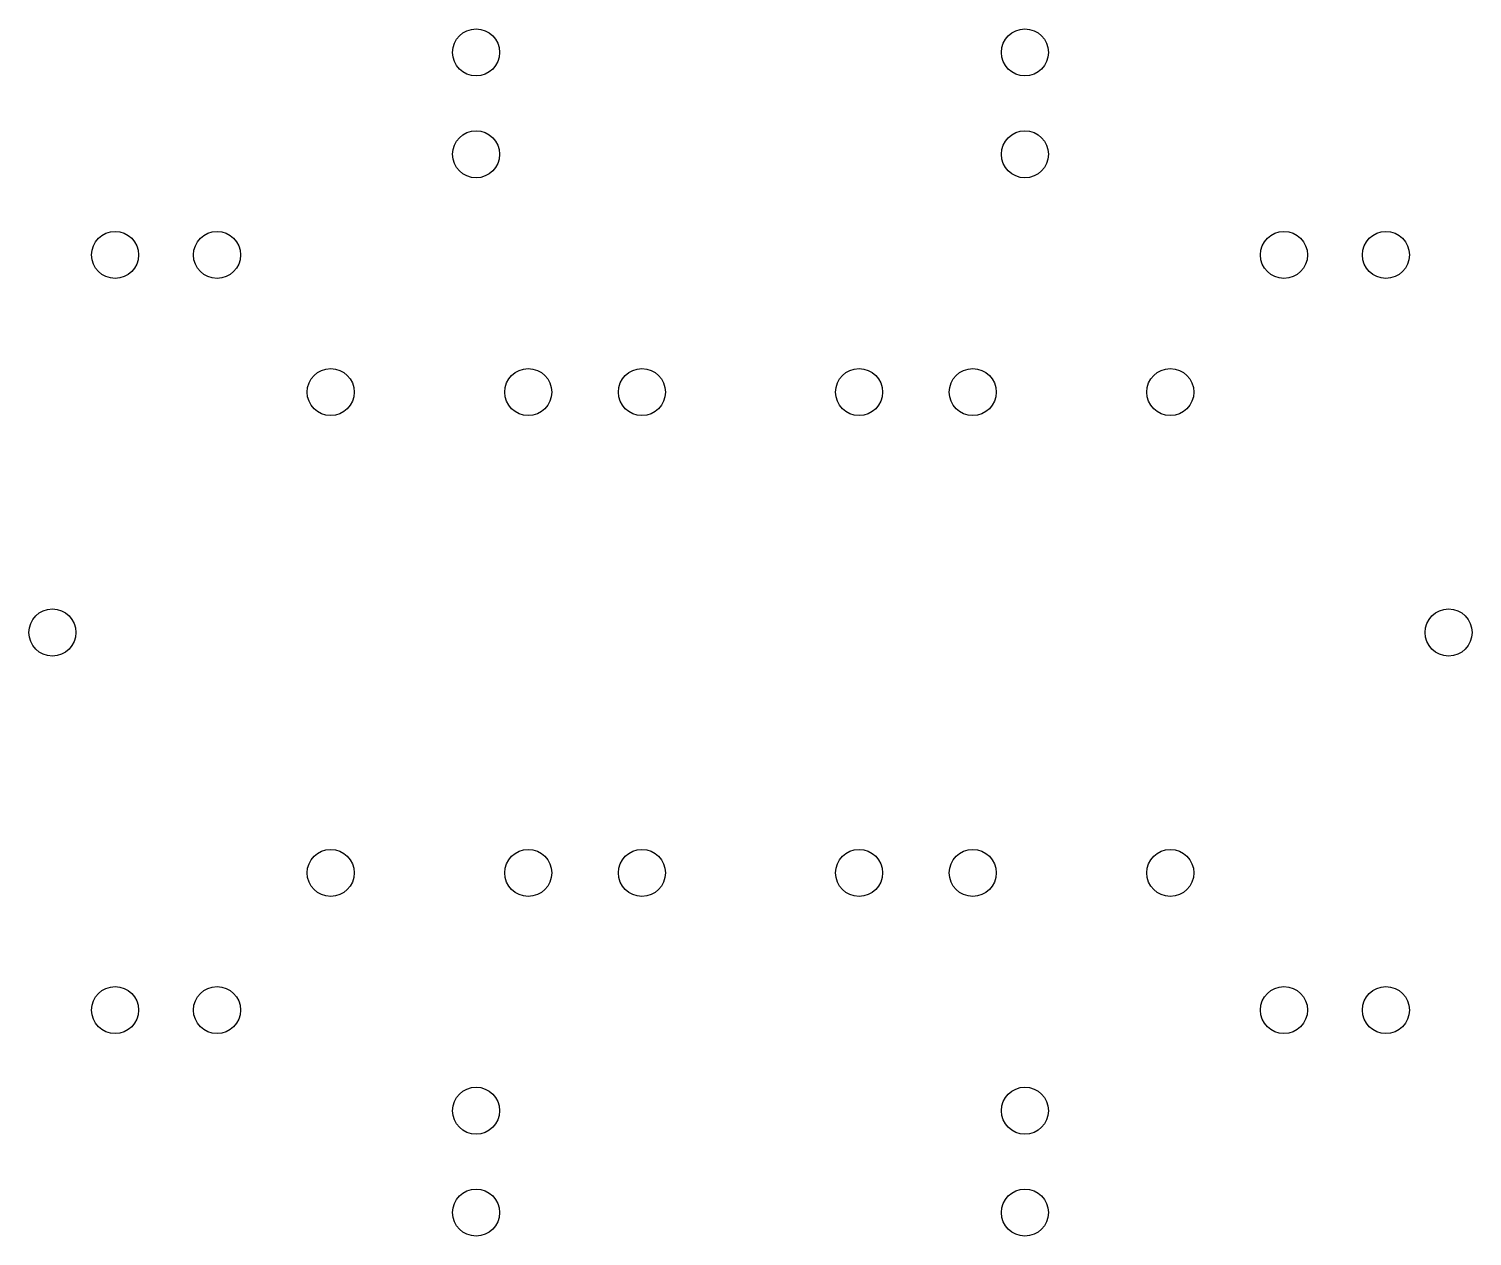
# Model space of a CAD drawing. Header units: millimetres. Extents: x -184 to 184, y -154 to 154.
import ezdxf

# ---------------------------------------------------------------- set-up
doc = ezdxf.new("R2010")
doc.units = ezdxf.units.MM
doc.layers.get('0').update_dxf_attribs({"linetype": 'CONTINUOUS'})

msp = doc.modelspace()

# ---------------------------------------------------------------- linework, layer by layer
for centre in [(-70, 148), (70, 148), (-70, 122), (70, 122), (-162.11, 96.32), (-136.11, 96.32), (136.11, 96.32), (162.11, 96.32), (-107.11, 61.32), (-56.7, 61.32), (-27.7, 61.32), (27.7, 61.32), (56.7, 61.32), (107.11, 61.32), (-178.11, 0), (178.11, 0), (-107.11, -61.32), (-56.7, -61.32), (-27.7, -61.32), (27.7, -61.32), (56.7, -61.32), (107.11, -61.32), (-162.11, -96.32), (-136.11, -96.32), (136.11, -96.32), (162.11, -96.32), (-70, -122), (70, -122), (-70, -148), (70, -148)]:
    msp.add_circle(centre, 6)

doc.saveas('drawing.dxf')
